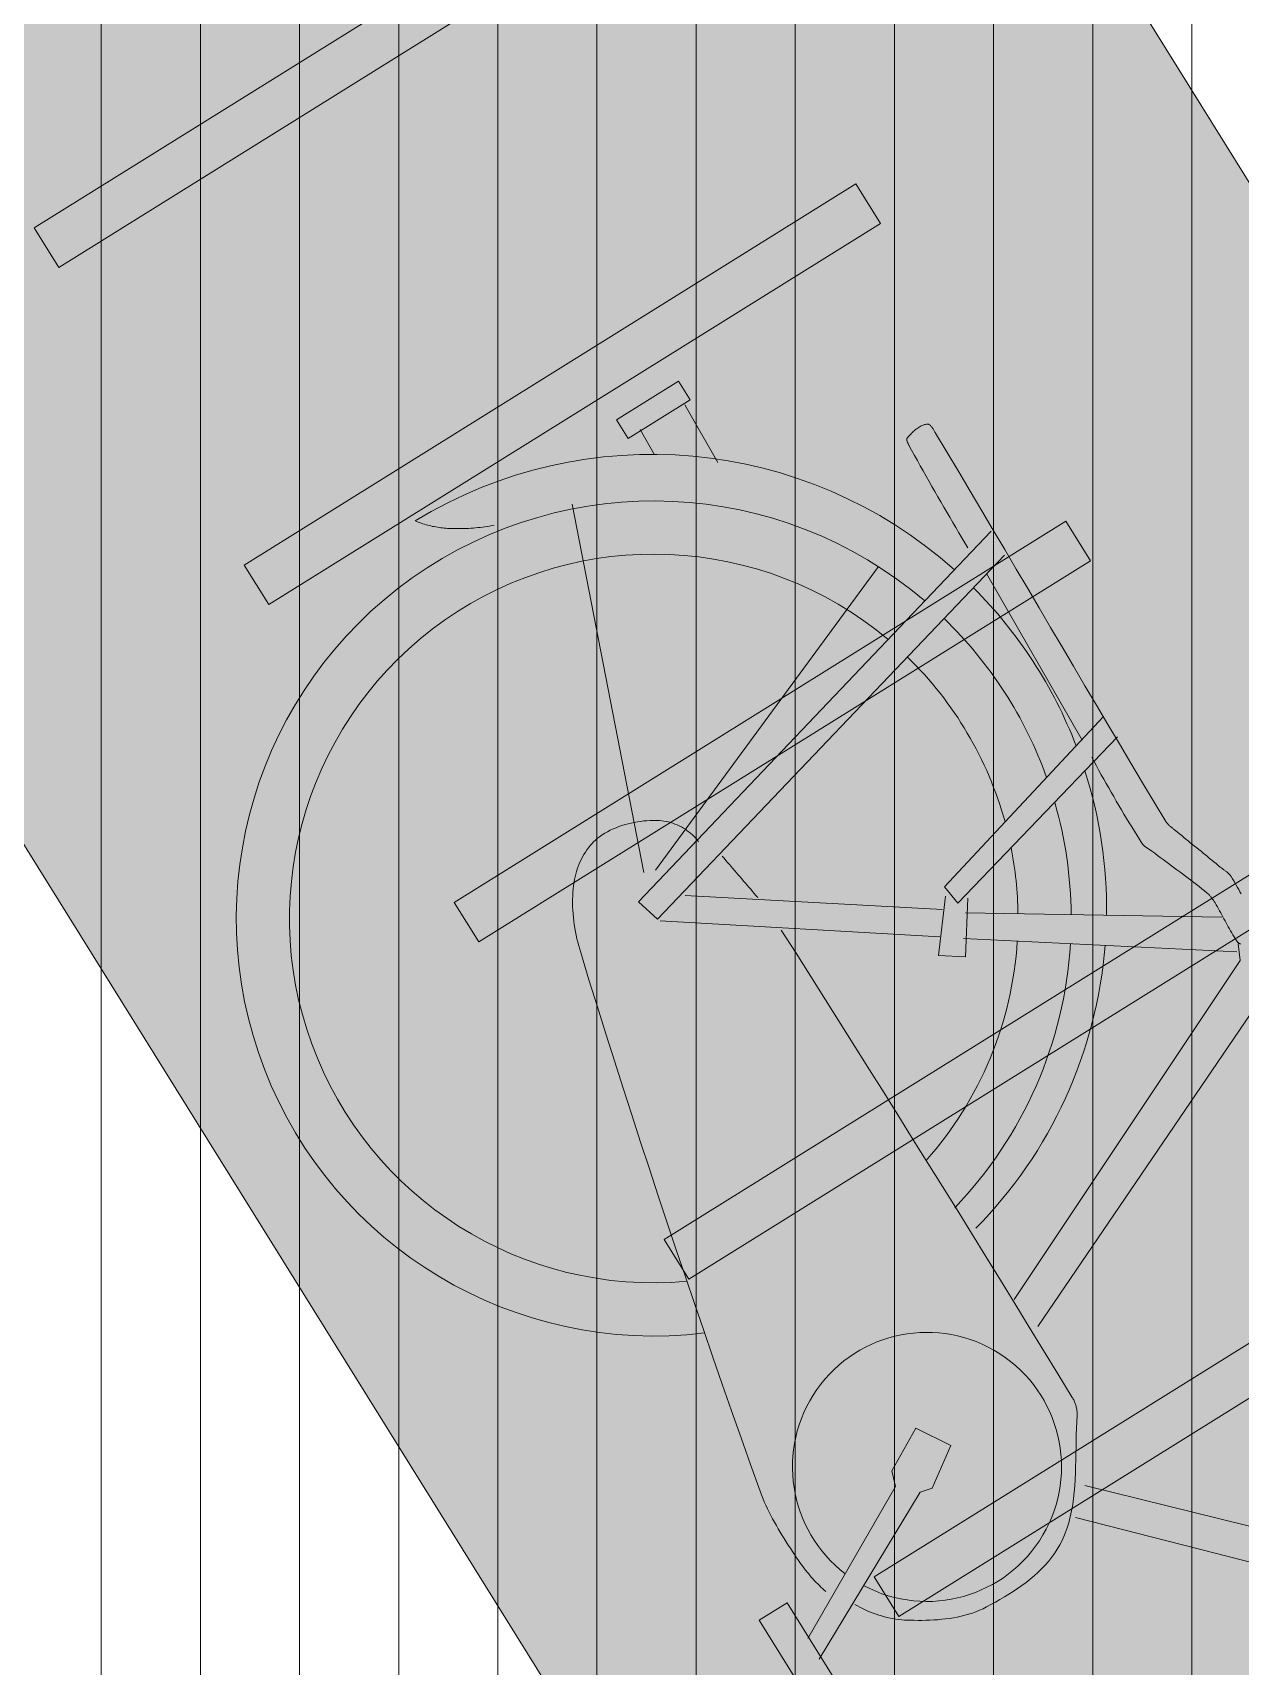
# Model space of a CAD drawing. Header units: metres. Extents: x 678805 to 1359287, y 2747329 to 5497370.
# Drawn here: x 679683.902 to 679685.422, y 2748550.725 to 2748552.781 of the extents above; entities that cross this region are included whole.
import ezdxf

# ---------------------------------------------------------------- set-up
doc = ezdxf.new("R2010")
doc.units = ezdxf.units.M
doc.layers.add('00_XREF_MON_HSC_PAVEMENT', color=7, linetype='Continuous')
doc.layers.add('00_XREF_TWQ_BUILDINGS', color=7, linetype='Continuous')
doc.layers.add('XREF_MON_HSC_FURNITURE$0$03-PG-CBIncluded', color=8, linetype='Continuous', lineweight=5)
doc.layers.add('XREF_MON_HSC_PAVEMENT$0$03-TR-Pavement_02_Sealed Gravel', color=7, linetype='Continuous', lineweight=5, true_color=0x38321e)

# ---------------------------------------------------------------- blocks, each defined once
blk = doc.blocks.new('XREF_MON_HSC_PAVEMENT')
at = {"layer": 'XREF_MON_HSC_PAVEMENT$0$03-TR-Pavement_02_Sealed Gravel', "linetype": 'Continuous'}
h = blk.add_hatch(dxfattribs=at)
h.set_pattern_fill('ANSI31', color=256, scale=0.0393, angle=45)
h.set_pattern_definition([(90, (652974.11672, 2717198.73223), (-0.1247775, 0), [])])
h.paths.add_polyline_path([(679677.2009, 2748573.5546), (679683.0406, 2748573.7775), (679687.3293, 2748576.1765), (679693.3946, 2748575.7205), (679695.7555, 2748576.8209), (679698.8989, 2748570.0766), (679696.8758, 2748565.4093), (679691.299, 2748563.5819), (679690.5587, 2748563.1846), (679688.2042, 2748561.0701), (679682.2467, 2748562.3127), (679677.0212, 2748573.4668)])
h.paths.add_polyline_path([(679758.6402, 2748582.4434), (679748.1573, 2748599.3195), (679704.6533, 2748591.9434), (679666.232, 2748578.9733), (679685.6891, 2748547.7299)])
blk = doc.blocks.new('XREF_MON_HSC_FURNITURE$0$Bicycle rack')
at = {"true_color": 0xfcfcfc}
h = blk.add_hatch(color=7, dxfattribs=at)
h.dxf.hatch_style = 1
h.paths.add_polyline_path([(3659.3427, 29.6215), (3659.3427, 34.4316), (3657.5927, 34.4316), (3657.5927, 29.6215)])
at = {"color": 253}
for p, q in [((3658.6666, 31.9434), (3658.1942, 32.4366)), ((3658.1456, 32.4192), (3658.6353, 31.9156)), ((3658.7071, 31.9652), (3658.7128, 31.9679)), ((3658.7128, 31.9679), (3658.7187, 31.9703)), ((3658.7187, 31.9703), (3658.7247, 31.9724)), ((3658.7247, 31.9724), (3658.7308, 31.9742)), ((3658.7308, 31.9742), (3658.737, 31.9758)), ((3658.737, 31.9758), (3658.7433, 31.9771)), ((3658.7433, 31.9771), (3658.7497, 31.9782)), ((3658.7497, 31.9782), (3658.7561, 31.9792)), ((3658.7561, 31.9792), (3658.7626, 31.9799)), ((3658.7626, 31.9799), (3658.7691, 31.9804)), ((3658.7691, 31.9804), (3658.7757, 31.9808)), ((3658.7757, 31.9808), (3658.7823, 31.981)), ((3658.7823, 31.981), (3658.7888, 31.9811)), ((3658.7888, 31.9811), (3658.7954, 31.9811)), ((3658.7954, 31.9811), (3658.8019, 31.9809)), ((3658.8019, 31.9809), (3658.8083, 31.9806)), ((3658.8083, 31.9806), (3658.8148, 31.9803)), ((3658.8148, 31.9803), (3658.8211, 31.9799)), ((3658.8211, 31.9799), (3658.826, 31.9794)), ((3658.826, 31.9794), (3658.8308, 31.9787)), ((3658.8308, 31.9787), (3658.8356, 31.9779)), ((3658.8356, 31.9779), (3658.8403, 31.9769)), ((3658.8403, 31.9769), (3658.8451, 31.9757)), ((3658.8451, 31.9757), (3658.8498, 31.9743)), ((3658.8498, 31.9743), (3658.8544, 31.9728)), ((3658.8544, 31.9728), (3658.8591, 31.9711)), ((3658.8591, 31.9711), (3658.8637, 31.9693)), ((3658.8637, 31.9693), (3658.8682, 31.9674)), ((3658.8682, 31.9674), (3658.8727, 31.9653)), ((3659.0313, 31.8427), (3659.0313, 31.9747)), ((3659.0729, 31.9747), (3659.0729, 31.8427)), ((3658.6774, 31.9447), (3658.6834, 31.9498)), ((3658.6834, 31.9498), (3658.6896, 31.9546)), ((3658.6896, 31.9546), (3658.6961, 31.959)), ((3658.6961, 31.959), (3658.7015, 31.9623)), ((3658.7015, 31.9623), (3658.7071, 31.9652)), ((3658.8727, 31.9653), (3658.8772, 31.9632)), ((3658.8772, 31.9632), (3658.8817, 31.961)), ((3658.8817, 31.961), (3658.886, 31.9586)), ((3658.886, 31.9586), (3658.8904, 31.9562)), ((3658.8904, 31.9562), (3658.8947, 31.9538)), ((3658.8947, 31.9538), (3658.899, 31.9512)), ((3658.899, 31.9512), (3658.9032, 31.9487)), ((3658.9032, 31.9487), (3658.9073, 31.946)), ((3658.6559, 31.9218), (3658.661, 31.9279)), ((3658.661, 31.9279), (3658.6663, 31.9337)), ((3658.6663, 31.9337), (3658.6718, 31.9393)), ((3658.6718, 31.9393), (3658.6774, 31.9447)), ((3658.9073, 31.946), (3658.9114, 31.9434)), ((3658.9114, 31.9434), (3658.9145, 31.9414)), ((3658.9145, 31.9414), (3658.9174, 31.9393)), ((3658.9174, 31.9393), (3658.9203, 31.9371)), ((3658.9203, 31.9371), (3658.9232, 31.9348)), ((3658.9232, 31.9348), (3658.926, 31.9324)), ((3658.926, 31.9324), (3658.9288, 31.93)), ((3658.9288, 31.93), (3658.9315, 31.9275)), ((3658.9315, 31.9275), (3658.9341, 31.9249)), ((3658.6416, 31.9027), (3658.6462, 31.9092)), ((3658.6462, 31.9092), (3658.651, 31.9156)), ((3658.651, 31.9156), (3658.6559, 31.9218)), ((3658.8159, 31.8131), (3659.0347, 31.9243)), ((3658.9341, 31.9249), (3658.9367, 31.9223)), ((3658.9367, 31.9223), (3658.9392, 31.9196)), ((3658.9392, 31.9196), (3658.9416, 31.9168)), ((3658.9416, 31.9168), (3658.944, 31.914)), ((3658.944, 31.914), (3658.9463, 31.9111)), ((3658.9463, 31.9111), (3658.9485, 31.9082)), ((3658.9485, 31.9082), (3658.9507, 31.9052)), ((3658.6281, 31.8826), (3658.6326, 31.8893)), ((3658.6326, 31.8893), (3658.637, 31.896)), ((3658.637, 31.896), (3658.6416, 31.9027)), ((3659.033, 31.8948), (3658.8385, 31.7906)), ((3658.9507, 31.9052), (3658.9527, 31.9022)), ((3658.9527, 31.9022), (3658.9547, 31.8991)), ((3658.9547, 31.8991), (3658.9566, 31.8959)), ((3658.9566, 31.8959), (3658.9584, 31.8928)), ((3658.9584, 31.8928), (3658.9601, 31.8896)), ((3658.615, 31.8622), (3658.6194, 31.869)), ((3658.6194, 31.869), (3658.6238, 31.8758)), ((3658.6238, 31.8758), (3658.6281, 31.8826)), ((3658.6017, 31.8422), (3658.6062, 31.8488)), ((3658.6062, 31.8488), (3658.6106, 31.8554)), ((3658.6106, 31.8554), (3658.615, 31.8622)), ((3658.9826, 31.8566), (3658.9834, 31.8539)), ((3658.9834, 31.8539), (3658.9842, 31.8511)), ((3658.9842, 31.8511), (3658.9849, 31.8484)), ((3658.9849, 31.8484), (3658.9855, 31.8457)), ((3658.9855, 31.8457), (3658.9862, 31.8429)), ((3658.5913, 31.8227), (3658.5916, 31.8238)), ((3658.5916, 31.8238), (3658.5919, 31.825)), ((3658.5919, 31.825), (3658.5923, 31.8261)), ((3658.5923, 31.8261), (3658.5927, 31.8273)), ((3658.5927, 31.8273), (3658.5931, 31.8284)), ((3658.5931, 31.8284), (3658.5936, 31.8295)), ((3658.5936, 31.8295), (3658.5941, 31.8306)), ((3658.5941, 31.8306), (3658.5946, 31.8317)), ((3658.5946, 31.8317), (3658.5952, 31.8327)), ((3658.5952, 31.8327), (3658.5958, 31.8338)), ((3658.5958, 31.8338), (3658.5964, 31.8348)), ((3658.5964, 31.8348), (3658.5971, 31.8357)), ((3658.5971, 31.8357), (3658.6017, 31.8422)), ((3658.9862, 31.8429), (3658.9868, 31.8402)), ((3658.9868, 31.8402), (3658.9873, 31.8374)), ((3658.9873, 31.8374), (3658.9879, 31.8346)), ((3658.9879, 31.8346), (3658.9884, 31.8318)), ((3658.9884, 31.8318), (3658.9888, 31.8291)), ((3658.9888, 31.8291), (3658.9892, 31.8263)), ((3658.9892, 31.8263), (3658.9896, 31.8235)), ((3658.9896, 31.8235), (3658.99, 31.8207)), ((3659.0729, 31.8427), (3659.0313, 31.8427)), ((3658.5898, 31.7785), (3658.5902, 31.8131)), ((3658.5902, 31.8155), (3658.5903, 31.8167)), ((3658.5902, 31.8143), (3658.5902, 31.8155)), ((3658.5902, 31.8131), (3658.5902, 31.8143)), ((3658.5903, 31.8167), (3658.5905, 31.8179)), ((3658.5905, 31.8179), (3658.5906, 31.8191)), ((3658.5906, 31.8191), (3658.5908, 31.8203)), ((3658.5908, 31.8203), (3658.591, 31.8215)), ((3658.591, 31.8215), (3658.5913, 31.8227)), ((3658.7517, 31.7836), (3658.8003, 31.8166)), ((3658.8003, 31.8166), (3658.8159, 31.8131)), ((3658.99, 31.8207), (3658.9903, 31.8179)), ((3658.9903, 31.8179), (3658.9905, 31.8151)), ((3658.9905, 31.8151), (3658.9908, 31.8122)), ((3658.9908, 31.8122), (3658.991, 31.8094)), ((3658.991, 31.8094), (3658.9911, 31.8066)), ((3658.9911, 31.8066), (3658.9912, 31.8038)), ((3658.9912, 31.8038), (3658.9913, 31.801)), ((3658.7777, 31.7419), (3658.7517, 31.7836)), ((3658.8385, 31.7906), (3658.8316, 31.7715)), ((3658.9913, 31.801), (3658.9914, 31.7962)), ((3658.9914, 31.7962), (3658.9915, 31.7914)), ((3658.9915, 31.7914), (3658.9916, 31.7866)), ((3658.9916, 31.7866), (3658.9917, 31.7818)), ((3658.5896, 31.7439), (3658.5898, 31.7785)), ((3658.8316, 31.7715), (3658.7777, 31.7419)), ((3658.9917, 31.7818), (3658.9918, 31.777)), ((3658.9918, 31.7626), (3658.9917, 31.7578)), ((3658.9918, 31.777), (3658.9918, 31.7722)), ((3658.9918, 31.7722), (3658.9918, 31.7674)), ((3658.9918, 31.7674), (3658.9918, 31.7626)), ((3658.5893, 31.7092), (3658.5896, 31.7439)), ((3658.9911, 31.7434), (3658.9908, 31.7386)), ((3658.9913, 31.7482), (3658.9911, 31.7434)), ((3658.9915, 31.753), (3658.9913, 31.7482)), ((3658.9917, 31.7578), (3658.9915, 31.753)), ((3658.9893, 31.7243), (3658.9887, 31.7196)), ((3658.9899, 31.7291), (3658.9893, 31.7243)), ((3658.9904, 31.7338), (3658.9899, 31.7291)), ((3658.9908, 31.7386), (3658.9904, 31.7338)), ((3658.5797, 31.7142), (3658.1004, 31.5023)), ((3658.5891, 31.6746), (3658.5893, 31.7092)), ((3658.9861, 31.7055), (3658.9785, 31.6706)), ((3658.9871, 31.7102), (3658.9861, 31.7055)), ((3658.9879, 31.7149), (3658.9871, 31.7102)), ((3658.9887, 31.7196), (3658.9879, 31.7149)), ((3658.5871, 31.6699), (3658.12, 31.458)), ((3658.5889, 31.6399), (3658.5891, 31.6746)), ((3658.9785, 31.6706), (3658.9708, 31.6357)), ((3658.5887, 31.6053), (3658.5889, 31.6399)), ((3658.9708, 31.6357), (3658.963, 31.6008)), ((3658.5886, 31.5706), (3658.5887, 31.6053)), ((3658.963, 31.6008), (3658.9552, 31.566)), ((3658.5885, 31.536), (3658.5886, 31.5706)), ((3658.9552, 31.566), (3658.9473, 31.5311)), ((3658.5885, 31.5013), (3658.5885, 31.536)), ((3658.9473, 31.5311), (3658.9394, 31.4963)), ((3658.5885, 31.4667), (3658.5885, 31.5013)), ((3658.9394, 31.4963), (3658.9313, 31.4615)), ((3658.12, 31.458), (3658.1113, 31.4389)), ((3658.5885, 31.432), (3658.5885, 31.4667)), ((3658.9313, 31.4615), (3658.9232, 31.4267)), ((3658.1091, 31.4404), (3658.1088, 31.4408)), ((3658.1094, 31.44), (3658.1091, 31.4404)), ((3658.1097, 31.4395), (3658.1094, 31.44)), ((3658.1099, 31.4391), (3658.1097, 31.4395)), ((3658.1101, 31.4386), (3658.1099, 31.4391)), ((3658.1102, 31.4381), (3658.1101, 31.4386)), ((3658.1103, 31.4376), (3658.1102, 31.4381)), ((3658.1104, 31.4372), (3658.1103, 31.4376)), ((3658.1106, 31.4343), (3658.1104, 31.4372)), ((3658.1107, 31.4314), (3658.1106, 31.4343)), ((3658.4009, 31.2505), (3658.1178, 31.4467)), ((3658.1103, 31.4114), (3658.1105, 31.4143)), ((3658.1105, 31.4143), (3658.1106, 31.4171)), ((3658.1106, 31.4171), (3658.1107, 31.42)), ((3658.1108, 31.4286), (3658.1107, 31.4314)), ((3658.1107, 31.42), (3658.1108, 31.4229)), ((3658.1108, 31.4257), (3658.1108, 31.4286)), ((3658.1108, 31.4229), (3658.1108, 31.4257)), ((3658.5885, 31.3974), (3658.5885, 31.432)), ((3658.9232, 31.4267), (3658.9151, 31.3919)), ((3658.109, 31.3913), (3658.1092, 31.3942)), ((3658.1092, 31.3942), (3658.1093, 31.3971)), ((3658.1093, 31.3971), (3658.1095, 31.3999)), ((3658.1095, 31.3999), (3658.1097, 31.4028)), ((3658.1097, 31.4028), (3658.1099, 31.4057)), ((3658.1099, 31.4057), (3658.1101, 31.4085)), ((3658.1101, 31.4085), (3658.1103, 31.4114)), ((3658.3818, 31.2244), (3658.1108, 31.3998)), ((3658.5886, 31.3627), (3658.5885, 31.3974)), ((3658.9151, 31.3919), (3658.9068, 31.3572)), ((3658.0741, 31.3719), (3658.074, 31.3688)), ((3658.0742, 31.375), (3658.0741, 31.3719)), ((3658.0743, 31.3782), (3658.0742, 31.375)), ((3658.0744, 31.3813), (3658.0743, 31.3782)), ((3658.0746, 31.3845), (3658.0744, 31.3813)), ((3658.0748, 31.3876), (3658.0746, 31.3845)), ((3658.1087, 31.3827), (3658.1088, 31.3856)), ((3658.1087, 31.3799), (3658.1087, 31.3827)), ((3658.1087, 31.3791), (3658.1087, 31.3799)), ((3658.1087, 31.3783), (3658.1087, 31.3791)), ((3658.1087, 31.3775), (3658.1087, 31.3783)), ((3658.1087, 31.3767), (3658.1087, 31.3775)), ((3658.1087, 31.3759), (3658.1087, 31.3767)), ((3658.1087, 31.3751), (3658.1087, 31.3759)), ((3658.1088, 31.3743), (3658.1087, 31.3751)), ((3658.1088, 31.3856), (3658.1089, 31.3885)), ((3658.1088, 31.3735), (3658.1088, 31.3743)), ((3658.1088, 31.3727), (3658.1088, 31.3735)), ((3658.1089, 31.3719), (3658.1088, 31.3727)), ((3658.1089, 31.3885), (3658.109, 31.3913)), ((3658.109, 31.3711), (3658.1089, 31.3719)), ((3658.074, 31.3656), (3658.0739, 31.3625)), ((3658.0739, 31.3625), (3658.074, 31.3616)), ((3658.074, 31.3688), (3658.074, 31.3656)), ((3658.074, 31.3616), (3658.074, 31.3607)), ((3658.074, 31.3607), (3658.0741, 31.3598)), ((3658.0741, 31.3598), (3658.0743, 31.3589)), ((3658.0743, 31.3589), (3658.0745, 31.358)), ((3658.0745, 31.358), (3658.0747, 31.3572)), ((3658.0747, 31.3572), (3658.075, 31.3563)), ((3658.075, 31.3563), (3658.0752, 31.3554)), ((3658.0752, 31.3554), (3658.0755, 31.3545)), ((3658.0755, 31.3545), (3658.0758, 31.3537)), ((3658.0758, 31.3537), (3658.0762, 31.3528)), ((3658.0762, 31.3528), (3658.0765, 31.352)), ((3658.0765, 31.352), (3658.0768, 31.3511)), ((3658.0768, 31.3511), (3658.0772, 31.3503)), ((3658.1091, 31.3704), (3658.109, 31.3711)), ((3658.1092, 31.3696), (3658.1091, 31.3704)), ((3658.1093, 31.3688), (3658.1092, 31.3696)), ((3658.1094, 31.368), (3658.1093, 31.3688)), ((3658.1096, 31.3673), (3658.1094, 31.368)), ((3658.1098, 31.3665), (3658.1096, 31.3673)), ((3658.11, 31.3657), (3658.1098, 31.3665)), ((3658.1102, 31.365), (3658.11, 31.3657)), ((3658.1104, 31.3642), (3658.1102, 31.365)), ((3658.1118, 31.3601), (3658.1104, 31.3642)), ((3658.1133, 31.356), (3658.1118, 31.3601)), ((3658.1148, 31.3519), (3658.1133, 31.356)), ((3658.1163, 31.3478), (3658.1148, 31.3519)), ((3658.5887, 31.3281), (3658.5886, 31.3627)), ((3658.9068, 31.3572), (3658.8984, 31.3224)), ((3658.0772, 31.3503), (3658.0775, 31.3494)), ((3658.0775, 31.3494), (3658.0779, 31.3485)), ((3658.0779, 31.3485), (3658.0782, 31.3477)), ((3658.0782, 31.3477), (3658.0785, 31.3468)), ((3658.0785, 31.3468), (3658.0789, 31.346)), ((3658.0789, 31.346), (3658.0792, 31.3451)), ((3658.0792, 31.3451), (3658.0803, 31.3418)), ((3658.0803, 31.3418), (3658.0814, 31.3385)), ((3658.0814, 31.3385), (3658.0825, 31.3352)), ((3658.0825, 31.3352), (3658.0836, 31.3319)), ((3658.0836, 31.3319), (3658.0848, 31.3286)), ((3658.1178, 31.3437), (3658.1163, 31.3478)), ((3658.1193, 31.3396), (3658.1178, 31.3437)), ((3658.1209, 31.3355), (3658.1193, 31.3396)), ((3658.1225, 31.3314), (3658.1209, 31.3355)), ((3658.1241, 31.3273), (3658.1225, 31.3314)), ((3658.0848, 31.3286), (3658.0859, 31.3253)), ((3658.0859, 31.3253), (3658.087, 31.322)), ((3658.087, 31.322), (3658.0882, 31.3187)), ((3658.0882, 31.3187), (3658.0893, 31.3154)), ((3658.0893, 31.3154), (3658.0905, 31.3121)), ((3658.0905, 31.3121), (3658.0916, 31.3088)), ((3658.1257, 31.3233), (3658.1241, 31.3273)), ((3658.1273, 31.3192), (3658.1257, 31.3233)), ((3658.1289, 31.3151), (3658.1273, 31.3192)), ((3658.1305, 31.3111), (3658.1289, 31.3151)), ((3658.1321, 31.307), (3658.1305, 31.3111)), ((3658.5889, 31.2935), (3658.5887, 31.3281)), ((3658.8984, 31.3224), (3658.89, 31.2877)), ((3658.0916, 31.3088), (3658.0928, 31.3056)), ((3658.0928, 31.3056), (3658.0939, 31.3023)), ((3658.0939, 31.3023), (3658.0951, 31.299)), ((3658.0951, 31.299), (3658.0962, 31.2957)), ((3658.0962, 31.2957), (3658.0973, 31.2924)), ((3658.0973, 31.2924), (3658.0984, 31.2891)), ((3658.0984, 31.2891), (3658.0995, 31.2858)), ((3658.1337, 31.303), (3658.1321, 31.307)), ((3658.1353, 31.2989), (3658.1337, 31.303)), ((3658.1369, 31.2948), (3658.1353, 31.2989)), ((3658.1385, 31.2908), (3658.1369, 31.2948)), ((3658.1401, 31.2867), (3658.1385, 31.2908)), ((3658.5891, 31.2588), (3658.5889, 31.2935)), ((3658.0995, 31.2858), (3658.1006, 31.2824)), ((3658.1006, 31.2824), (3658.1017, 31.2791)), ((3658.1017, 31.2791), (3658.102, 31.2782)), ((3658.102, 31.2782), (3658.1024, 31.2772)), ((3658.1024, 31.2772), (3658.1027, 31.2763)), ((3658.1027, 31.2763), (3658.1031, 31.2754)), ((3658.1031, 31.2754), (3658.1034, 31.2744)), ((3658.1034, 31.2744), (3658.1038, 31.2735)), ((3658.1038, 31.2735), (3658.1041, 31.2725)), ((3658.1041, 31.2725), (3658.1045, 31.2716)), ((3658.1045, 31.2716), (3658.1048, 31.2706)), ((3658.1048, 31.2706), (3658.1051, 31.2697)), ((3658.1051, 31.2697), (3658.1054, 31.2687)), ((3658.1054, 31.2687), (3658.1057, 31.2678)), ((3658.1417, 31.2826), (3658.1401, 31.2867)), ((3658.1419, 31.2819), (3658.1417, 31.2826)), ((3658.1422, 31.2812), (3658.1419, 31.2819)), ((3658.1426, 31.2805), (3658.1422, 31.2812)), ((3658.1429, 31.2799), (3658.1426, 31.2805)), ((3658.1432, 31.2792), (3658.1429, 31.2799)), ((3658.1436, 31.2785), (3658.1432, 31.2792)), ((3658.1439, 31.2778), (3658.1436, 31.2785)), ((3658.1442, 31.2771), (3658.1439, 31.2778)), ((3658.1446, 31.2765), (3658.1442, 31.2771)), ((3658.1449, 31.2758), (3658.1446, 31.2765)), ((3658.1452, 31.2751), (3658.1449, 31.2758)), ((3658.1455, 31.2744), (3658.1452, 31.2751)), ((3658.1458, 31.2737), (3658.1455, 31.2744)), ((3658.1461, 31.273), (3658.1458, 31.2737)), ((3658.1463, 31.2723), (3658.1461, 31.273)), ((3658.1465, 31.2716), (3658.1463, 31.2723)), ((3658.1466, 31.2709), (3658.1465, 31.2716)), ((3658.1468, 31.2702), (3658.1466, 31.2709)), ((3658.1468, 31.2694), (3658.1468, 31.2702)), ((3658.1469, 31.2687), (3658.1468, 31.2694)), ((3658.1469, 31.2624), (3658.1469, 31.2687)), ((3658.3696, 31.2105), (3658.4113, 31.2713)), ((3658.4113, 31.2713), (3658.4391, 31.2522)), ((3658.89, 31.2877), (3658.8815, 31.253)), ((3658.1057, 31.2678), (3658.106, 31.2668)), ((3658.106, 31.2668), (3658.1062, 31.2659)), ((3658.1062, 31.2659), (3658.1064, 31.2649)), ((3658.1064, 31.2649), (3658.1066, 31.2639)), ((3658.1066, 31.2639), (3658.1068, 31.263)), ((3658.1069, 31.26), (3658.1066, 31.2316)), ((3658.1068, 31.263), (3658.1069, 31.262)), ((3658.1069, 31.262), (3658.1069, 31.261)), ((3658.1069, 31.261), (3658.1069, 31.26)), ((3658.147, 31.256), (3658.1469, 31.2624)), ((3658.147, 31.2497), (3658.147, 31.256)), ((3658.147, 31.2433), (3658.147, 31.2497)), ((3658.4391, 31.2522), (3658.3922, 31.1932)), ((3658.5893, 31.2242), (3658.5891, 31.2588)), ((3658.8815, 31.253), (3658.8729, 31.2183)), ((3658.1066, 31.2316), (3658.1061, 31.2032)), ((3658.1468, 31.2243), (3658.1469, 31.2307)), ((3658.1469, 31.2307), (3658.147, 31.237)), ((3658.147, 31.237), (3658.147, 31.2433)), ((3658.7135, 31.0299), (3658.4252, 31.2331)), ((3658.3835, 31.2088), (3658.1022, 31.1376)), ((3658.1464, 31.2053), (3658.1466, 31.2116)), ((3658.1466, 31.2116), (3658.1467, 31.218)), ((3658.1467, 31.218), (3658.1468, 31.2243)), ((3658.387, 31.1827), (3658.3835, 31.2088)), ((3658.5896, 31.1895), (3658.5893, 31.2242)), ((3658.8729, 31.2183), (3658.8642, 31.1837)), ((3658.1061, 31.2032), (3658.1056, 31.1748)), ((3658.1455, 31.1799), (3658.1458, 31.1863)), ((3658.1458, 31.1863), (3658.146, 31.1926)), ((3658.146, 31.1926), (3658.1462, 31.1989)), ((3658.1462, 31.1989), (3658.1464, 31.2053)), ((3658.67, 31.0195), (3658.4043, 31.2053)), ((3658.5898, 31.1549), (3658.5896, 31.1895)), ((3658.1039, 31.1063), (3658.387, 31.1827)), ((3658.1056, 31.1748), (3658.1051, 31.1464)), ((3658.1446, 31.1609), (3658.1449, 31.1673)), ((3658.1449, 31.1673), (3658.1452, 31.1736)), ((3658.1452, 31.1736), (3658.1455, 31.1799)), ((3658.8642, 31.1837), (3658.8554, 31.1491)), ((3658.1051, 31.1464), (3658.1045, 31.118)), ((3658.1434, 31.1419), (3658.1438, 31.1483)), ((3658.1438, 31.1483), (3658.1442, 31.1546)), ((3658.1442, 31.1546), (3658.1446, 31.1609)), ((3658.5902, 31.1202), (3658.5898, 31.1549)), ((3658.8554, 31.1491), (3658.8466, 31.1145)), ((3658.1045, 31.118), (3658.1039, 31.0897)), ((3658.1336, 30.8759), (3658.1425, 31.1177)), ((3658.8466, 31.1145), (3658.8376, 31.0799)), ((3658.1039, 31.0897), (3658.1032, 31.0613)), ((3658.5942, 31.0665), (3658.5936, 31.0699)), ((3658.5947, 31.0631), (3658.5942, 31.0665)), ((3658.5952, 31.0597), (3658.5947, 31.0631)), ((3658.8376, 31.0799), (3658.8286, 31.0453)), ((3658.1032, 31.0613), (3658.1025, 31.0329)), ((3658.5957, 31.0563), (3658.5952, 31.0597)), ((3658.5962, 31.0529), (3658.5957, 31.0563)), ((3658.5968, 31.0495), (3658.5962, 31.0529)), ((3658.5973, 31.0462), (3658.5968, 31.0495)), ((3658.5978, 31.0428), (3658.5973, 31.0462)), ((3658.5983, 31.0394), (3658.5978, 31.0428)), ((3658.8286, 31.0453), (3658.8194, 31.0108)), ((3658.1025, 31.0329), (3658.1018, 31.0045)), ((3658.1022, 30.8684), (3658.7152, 31.0264)), ((3658.5988, 31.036), (3658.5983, 31.0394)), ((3658.5994, 31.0326), (3658.5988, 31.036)), ((3658.5999, 31.0292), (3658.5994, 31.0326)), ((3658.6004, 31.0258), (3658.5999, 31.0292)), ((3658.6009, 31.0225), (3658.6004, 31.0258)), ((3658.6014, 31.0191), (3658.6009, 31.0225)), ((3658.7152, 31.0264), (3658.7239, 30.9952)), ((3658.1018, 31.0045), (3658.1011, 30.9761)), ((3658.602, 31.0157), (3658.6014, 31.0191)), ((3658.6025, 31.0123), (3658.602, 31.0157)), ((3658.603, 31.0089), (3658.6025, 31.0123)), ((3658.6035, 31.0055), (3658.603, 31.0089)), ((3658.6041, 31.0021), (3658.6035, 31.0055)), ((3658.8169, 31.0022), (3658.8156, 30.9979)), ((3658.8182, 31.0065), (3658.8169, 31.0022)), ((3658.8194, 31.0108), (3658.8182, 31.0065)), ((3658.7239, 30.9952), (3658.1004, 30.8337)), ((3658.8094, 30.9809), (3658.8077, 30.9767)), ((3658.8111, 30.9851), (3658.8094, 30.9809)), ((3658.8127, 30.9893), (3658.8111, 30.9851)), ((3658.8142, 30.9936), (3658.8127, 30.9893)), ((3658.8156, 30.9979), (3658.8142, 30.9936)), ((3658.1011, 30.9761), (3658.1004, 30.9477)), ((3658.2444, 30.7968), (3658.6848, 30.9726)), ((3658.5302, 30.5263), (3658.6987, 30.9674)), ((3658.62, 30.9681), (3658.6197, 30.9709)), ((3658.6204, 30.9653), (3658.62, 30.9681)), ((3658.6209, 30.9625), (3658.6204, 30.9653)), ((3658.6216, 30.9597), (3658.6209, 30.9625)), ((3658.7998, 30.9604), (3658.7976, 30.9565)), ((3658.8019, 30.9644), (3658.7998, 30.9604)), ((3658.8039, 30.9685), (3658.8019, 30.9644)), ((3658.8058, 30.9726), (3658.8039, 30.9685)), ((3658.8077, 30.9767), (3658.8058, 30.9726)), ((3658.1004, 30.9477), (3658.0996, 30.9193)), ((3658.6225, 30.9569), (3658.6216, 30.9597)), ((3658.6234, 30.9542), (3658.6225, 30.9569)), ((3658.6245, 30.9515), (3658.6234, 30.9542)), ((3658.6256, 30.9488), (3658.6245, 30.9515)), ((3658.6269, 30.9462), (3658.6256, 30.9488)), ((3658.6283, 30.9436), (3658.6269, 30.9462)), ((3658.6299, 30.9411), (3658.6283, 30.9436)), ((3658.6315, 30.9386), (3658.6299, 30.9411)), ((3658.7878, 30.9414), (3658.7851, 30.9378)), ((3658.7904, 30.9451), (3658.7878, 30.9414)), ((3658.7929, 30.9488), (3658.7904, 30.9451)), ((3658.7953, 30.9526), (3658.7929, 30.9488)), ((3658.7976, 30.9565), (3658.7953, 30.9526)), ((3658.0996, 30.9193), (3658.0989, 30.8909)), ((3658.6332, 30.9362), (3658.6315, 30.9386)), ((3658.635, 30.9339), (3658.6332, 30.9362)), ((3658.6369, 30.9317), (3658.635, 30.9339)), ((3658.6388, 30.9296), (3658.6369, 30.9317)), ((3658.6409, 30.9276), (3658.6388, 30.9296)), ((3658.643, 30.9257), (3658.6409, 30.9276)), ((3658.6452, 30.9239), (3658.643, 30.9257)), ((3658.6475, 30.9222), (3658.6452, 30.9239)), ((3658.6507, 30.9201), (3658.6475, 30.9222)), ((3658.654, 30.918), (3658.6507, 30.9201)), ((3658.7675, 30.9193), (3658.7649, 30.9172)), ((3658.7701, 30.9215), (3658.7675, 30.9193)), ((3658.7726, 30.9238), (3658.7701, 30.9215)), ((3658.775, 30.9261), (3658.7726, 30.9238)), ((3658.7773, 30.9285), (3658.775, 30.9261)), ((3658.7795, 30.9309), (3658.7773, 30.9285)), ((3658.7823, 30.9343), (3658.7795, 30.9309)), ((3658.7851, 30.9378), (3658.7823, 30.9343)), ((3658.6575, 30.916), (3658.654, 30.918)), ((3658.6609, 30.914), (3658.6575, 30.916)), ((3658.6645, 30.9122), (3658.6609, 30.914)), ((3658.6681, 30.9105), (3658.6645, 30.9122)), ((3658.6718, 30.9089), (3658.6681, 30.9105)), ((3658.6755, 30.9074), (3658.6718, 30.9089)), ((3658.6793, 30.906), (3658.6755, 30.9074)), ((3658.6831, 30.9048), (3658.6793, 30.906)), ((3658.6869, 30.9036), (3658.6831, 30.9048)), ((3658.6908, 30.9026), (3658.6869, 30.9036)), ((3658.6947, 30.9017), (3658.6908, 30.9026)), ((3658.6986, 30.901), (3658.6947, 30.9017)), ((3658.7025, 30.9004), (3658.6986, 30.901)), ((3658.7065, 30.8999), (3658.7025, 30.9004)), ((3658.7104, 30.8996), (3658.7065, 30.8999)), ((3658.7143, 30.8995), (3658.7104, 30.8996)), ((3658.7182, 30.8995), (3658.7143, 30.8995)), ((3658.7221, 30.8997), (3658.7182, 30.8995)), ((3658.7254, 30.9), (3658.7221, 30.8997)), ((3658.7286, 30.9005), (3658.7254, 30.9)), ((3658.7319, 30.9011), (3658.7286, 30.9005)), ((3658.7351, 30.9019), (3658.7319, 30.9011)), ((3658.7382, 30.9029), (3658.7351, 30.9019)), ((3658.7414, 30.904), (3658.7382, 30.9029)), ((3658.7445, 30.9052), (3658.7414, 30.904)), ((3658.7476, 30.9066), (3658.7445, 30.9052)), ((3658.7506, 30.9081), (3658.7476, 30.9066)), ((3658.7536, 30.9097), (3658.7506, 30.9081)), ((3658.7565, 30.9114), (3658.7536, 30.9097)), ((3658.7593, 30.9133), (3658.7565, 30.9114)), ((3658.7621, 30.9152), (3658.7593, 30.9133)), ((3658.7649, 30.9172), (3658.7621, 30.9152)), ((3658.0989, 30.8909), (3658.0982, 30.8625)), ((3658.0982, 30.8625), (3658.0976, 30.8341)), ((3658.0976, 30.8341), (3658.0969, 30.8057)), ((3658.1361, 30.8139), (3658.1362, 30.8213)), ((3658.1362, 30.8213), (3658.1363, 30.8288)), ((3658.1363, 30.8288), (3658.1365, 30.8363)), ((3658.0969, 30.8057), (3658.0963, 30.7773)), ((3658.1355, 30.7915), (3658.1357, 30.7989)), ((3658.1357, 30.7989), (3658.1359, 30.8064)), ((3658.1359, 30.8064), (3658.1361, 30.8139)), ((3658.0963, 30.7773), (3658.0957, 30.7489)), ((3658.1349, 30.7691), (3658.1351, 30.7765)), ((3658.1351, 30.7765), (3658.1353, 30.784)), ((3658.1353, 30.784), (3658.1355, 30.7915)), ((3658.1343, 30.7541), (3658.1346, 30.7616)), ((3658.1346, 30.7616), (3658.1349, 30.7691)), ((3658.0957, 30.7489), (3658.0952, 30.7205)), ((3658.1334, 30.7317), (3658.1338, 30.7392)), ((3658.1338, 30.7392), (3658.1341, 30.7466)), ((3658.1341, 30.7466), (3658.1343, 30.7541)), ((3658.0952, 30.7205), (3658.0948, 30.6921)), ((3658.1324, 30.7093), (3658.1328, 30.7168)), ((3658.1328, 30.7168), (3658.1331, 30.7242)), ((3658.1331, 30.7242), (3658.1334, 30.7317)), ((3658.1313, 30.6869), (3658.1317, 30.6944)), ((3658.1317, 30.6944), (3658.132, 30.7019)), ((3658.132, 30.7019), (3658.1324, 30.7093)), ((3658.0946, 30.6868), (3658.0945, 30.6859)), ((3658.0945, 30.6859), (3658.0946, 30.6849)), ((3658.0947, 30.6896), (3658.0946, 30.6887)), ((3658.0946, 30.6887), (3658.0946, 30.6877)), ((3658.0946, 30.6877), (3658.0946, 30.6868)), ((3658.0946, 30.6849), (3658.0946, 30.684)), ((3658.0946, 30.684), (3658.0946, 30.6831)), ((3658.0946, 30.6831), (3658.0947, 30.6822)), ((3658.0948, 30.6913), (3658.0947, 30.6905)), ((3658.0947, 30.6905), (3658.0947, 30.6896)), ((3658.0947, 30.6822), (3658.0949, 30.6814)), ((3658.0948, 30.6921), (3658.0948, 30.6913)), ((3658.0949, 30.6814), (3658.0951, 30.6806)), ((3658.0951, 30.6806), (3658.0953, 30.6798)), ((3658.0953, 30.6798), (3658.0956, 30.6791)), ((3658.0956, 30.6791), (3658.096, 30.6784)), ((3658.096, 30.6784), (3658.0964, 30.6778)), ((3658.0964, 30.6778), (3658.097, 30.6773)), ((3658.097, 30.6773), (3658.0976, 30.6769)), ((3658.0976, 30.6769), (3658.0983, 30.6765)), ((3658.0983, 30.6765), (3658.0996, 30.676)), ((3658.0996, 30.676), (3658.101, 30.6756)), ((3658.101, 30.6756), (3658.1025, 30.6752)), ((3658.1025, 30.6752), (3658.1039, 30.6749)), ((3658.1039, 30.6749), (3658.1054, 30.6748)), ((3658.1054, 30.6748), (3658.1069, 30.6746)), ((3658.1069, 30.6746), (3658.1084, 30.6746)), ((3658.1084, 30.6746), (3658.1099, 30.6746)), ((3658.1099, 30.6746), (3658.1114, 30.6747)), ((3658.1114, 30.6747), (3658.1129, 30.6748)), ((3658.1129, 30.6748), (3658.1144, 30.675)), ((3658.1144, 30.675), (3658.1159, 30.6753)), ((3658.1159, 30.6753), (3658.1175, 30.6755)), ((3658.1175, 30.6755), (3658.119, 30.6758)), ((3658.119, 30.6758), (3658.1205, 30.6762)), ((3658.1205, 30.6762), (3658.122, 30.6766)), ((3658.122, 30.6766), (3658.1234, 30.677)), ((3658.1234, 30.677), (3658.1249, 30.6774)), ((3658.1249, 30.6774), (3658.1264, 30.6778)), ((3658.1264, 30.6778), (3658.1278, 30.6782)), ((3658.1278, 30.6782), (3658.1282, 30.6784)), ((3658.1282, 30.6784), (3658.1286, 30.6786)), ((3658.1286, 30.6786), (3658.1289, 30.6789)), ((3658.1289, 30.6789), (3658.1293, 30.6792)), ((3658.1293, 30.6792), (3658.1295, 30.6796)), ((3658.1295, 30.6796), (3658.1298, 30.68)), ((3658.1298, 30.68), (3658.13, 30.6804)), ((3658.13, 30.6804), (3658.1302, 30.6808)), ((3658.1302, 30.6808), (3658.1304, 30.6813)), ((3658.1304, 30.6813), (3658.1306, 30.6818)), ((3658.1306, 30.6818), (3658.1307, 30.6823)), ((3658.1307, 30.6823), (3658.1308, 30.6828)), ((3658.1308, 30.6828), (3658.1309, 30.6833)), ((3658.1309, 30.6833), (3658.131, 30.6839)), ((3658.131, 30.6839), (3658.1311, 30.6844)), ((3658.1311, 30.6849), (3658.1312, 30.6854)), ((3658.1311, 30.6844), (3658.1311, 30.6849)), ((3658.1312, 30.6865), (3658.1313, 30.6869)), ((3658.1312, 30.686), (3658.1312, 30.6865)), ((3658.1312, 30.6854), (3658.1312, 30.686)), ((3658.347, 30.5784), (3658.3436, 30.495)), ((3658.4095, 30.528), (3658.4078, 30.4916)), ((3658.3349, 30.4933), (3658.4269, 30.4933)), ((3658.3349, 30.4655), (3658.3349, 30.4933)), ((3658.4269, 30.4933), (3658.4269, 30.4655)), ((3658.6302, 30.4957), (3658.6275, 30.4968)), ((3658.633, 30.4946), (3658.6302, 30.4957)), ((3658.6357, 30.4934), (3658.633, 30.4946)), ((3658.6384, 30.4922), (3658.6357, 30.4934)), ((3658.6411, 30.491), (3658.6384, 30.4922)), ((3658.6438, 30.4898), (3658.6411, 30.491)), ((3658.6465, 30.4885), (3658.6438, 30.4898)), ((3658.6491, 30.4872), (3658.6465, 30.4885)), ((3658.6518, 30.4858), (3658.6491, 30.4872)), ((3658.6544, 30.4845), (3658.6518, 30.4858)), ((3658.657, 30.4831), (3658.6544, 30.4845)), ((3658.6596, 30.4816), (3658.657, 30.4831)), ((3658.6622, 30.4801), (3658.6596, 30.4816)), ((3658.6647, 30.4786), (3658.6622, 30.4801)), ((3658.6672, 30.4771), (3658.6647, 30.4786)), ((3658.6698, 30.4755), (3658.6672, 30.4771)), ((3658.6722, 30.4739), (3658.6698, 30.4755)), ((3658.6747, 30.4723), (3658.6722, 30.4739)), ((3658.6772, 30.4707), (3658.6747, 30.4723)), ((3658.6796, 30.469), (3658.6772, 30.4707)), ((3658.6813, 30.4678), (3658.6796, 30.469)), ((3658.683, 30.4665), (3658.6813, 30.4678)), ((3658.4269, 30.4655), (3658.3349, 30.4655)), ((3658.6846, 30.4652), (3658.683, 30.4665)), ((3658.6863, 30.4639), (3658.6846, 30.4652)), ((3658.6879, 30.4626), (3658.6863, 30.4639)), ((3658.6895, 30.4612), (3658.6879, 30.4626)), ((3658.6911, 30.4598), (3658.6895, 30.4612)), ((3658.6926, 30.4584), (3658.6911, 30.4598)), ((3658.6941, 30.457), (3658.6926, 30.4584)), ((3658.6956, 30.4555), (3658.6941, 30.457)), ((3658.6971, 30.454), (3658.6956, 30.4555)), ((3658.6986, 30.4525), (3658.6971, 30.454)), ((3658.7, 30.4509), (3658.6986, 30.4525)), ((3658.7014, 30.4493), (3658.7, 30.4509)), ((3658.7027, 30.4478), (3658.7014, 30.4493)), ((3658.7041, 30.4461), (3658.7027, 30.4478)), ((3658.7054, 30.4445), (3658.7041, 30.4461)), ((3658.7067, 30.4428), (3658.7054, 30.4445)), ((3658.7079, 30.4412), (3658.7067, 30.4428)), ((3658.7091, 30.4395), (3658.7079, 30.4412))]:
    blk.add_line(p, q, dxfattribs=at)
for points in [[(3659.3427, 29.6215), (3659.3427, 34.4316), (3657.5927, 34.4316), (3657.5927, 29.6215)], [(3658.0141, 31.8729), (3658.0141, 31.9316), (3658.9213, 31.9316), (3658.9213, 31.8729)], [(3658.0141, 31.3729), (3658.0141, 31.4316), (3658.9213, 31.4316), (3658.9213, 31.3729)], [(3658.0141, 30.8729), (3658.0141, 30.9316), (3658.9213, 30.9316), (3658.9213, 30.8729)], [(3658.0141, 30.3729), (3658.0141, 30.4316), (3658.9213, 30.4316), (3658.9213, 30.3729)], [(3658.0141, 29.8729), (3658.0141, 29.9316), (3658.9213, 29.9316), (3658.9213, 29.8729)]]:
    blk.add_lwpolyline(points, close=True)
for centre, radius, start, end in [((3658.7916, 31.7906), 0.1693, 30.0139, 20.6649), ((3658.7147, 31.0118), 0.5724, 103.5509, 143.535), ((3658.7187, 31.023), 0.5254, 104.2331, 144.6248), ((3658.7187, 31.023), 0.5254, 197.6007, 65.0744), ((3658.7187, 31.023), 0.4585, 106.4947, 144.531), ((3658.7187, 31.023), 0.4585, 198.0499, 63.3104), ((3658.7147, 31.0118), 0.5724, 147.3292, 165.8055), ((3658.7187, 31.023), 0.5254, 148.6064, 164.2432), ((3658.7187, 31.023), 0.4585, 148.8291, 159.2989), ((3658.7187, 31.023), 0.4585, 163.4438, 193.927), ((3658.7187, 31.023), 0.5254, 167.8406, 193.9943), ((3658.7147, 31.0118), 0.5724, 169.1608, 193.0499), ((3658.7147, 31.0118), 0.5724, 196.3657, 269.439)]:
    blk.add_arc(centre, radius, start, end, dxfattribs=at)
blk = doc.blocks.new('XREF_MON_HSC_FURNITURE')
at = {"layer": 'XREF_MON_HSC_FURNITURE$0$03-PG-CBIncluded', "rotation": 211.9125199349461}
blk.add_blockref('XREF_MON_HSC_FURNITURE$0$Bicycle rack', (682774.0103, 2750512.0859), dxfattribs=at)

msp = doc.modelspace()

# ---------------------------------------------------------------- block references
at = {"layer": '00_XREF_MON_HSC_PAVEMENT'}
msp.add_blockref('XREF_MON_HSC_PAVEMENT', (0, 0), dxfattribs=at)
at = {"layer": '00_XREF_TWQ_BUILDINGS'}
msp.add_blockref('XREF_MON_HSC_FURNITURE', (0, 0), dxfattribs=at)

doc.saveas('drawing.dxf')
